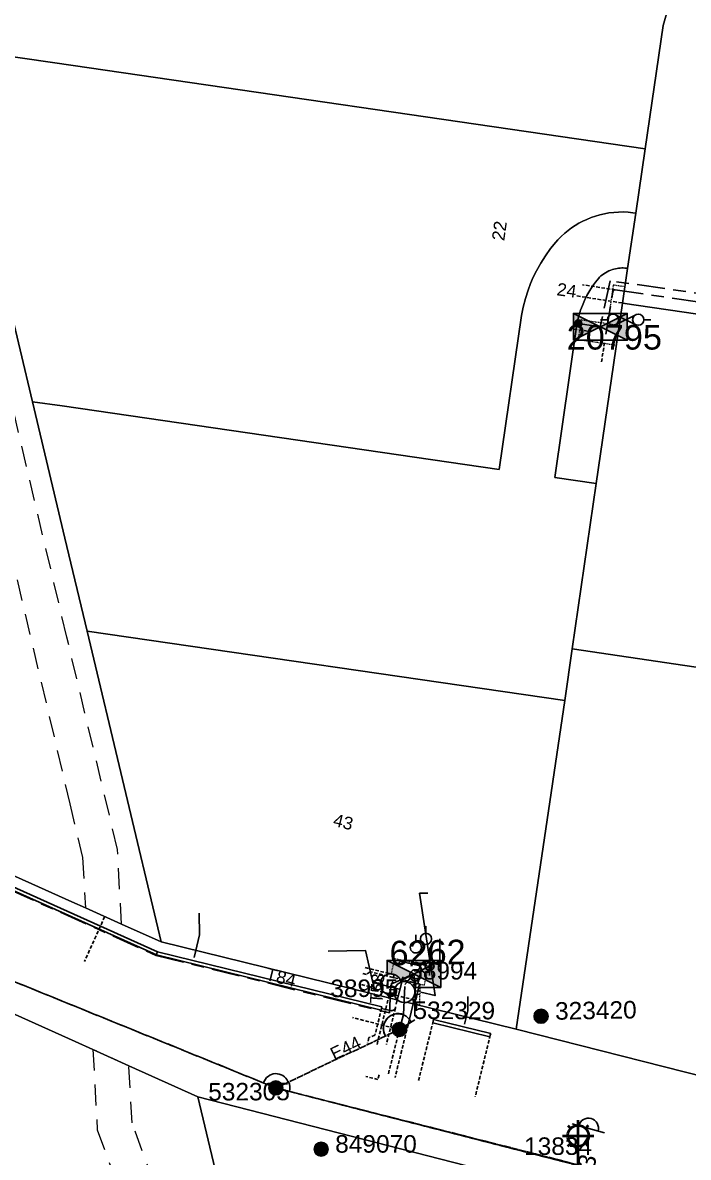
# Model space of a CAD drawing. Header units: metres. Extents: x 305195 to 306755, y 6261447 to 6263623.
# Drawn here: x 306196 to 306291, y 6262070.3 to 6262232.2 of the extents above; entities that cross this region are included whole.
import ezdxf
from ezdxf.enums import TextEntityAlignment as Align

# ---------------------------------------------------------------- set-up
doc = ezdxf.new("R2010")
doc.units = ezdxf.units.M
for name, pattern in [('Cable Exist OH', [1, 1, 0]), ('Cable Exist UG', [8.2, 4, -1.2, 1.8, -1.2]), ('Dash', [5, 3, -2]), ('DASHED', [0.75, 0.5, -0.25]), ('HIDDEN', [0.375, 0.25, -0.125]), ('HIDDEN2', [0.1875, 0.125, -0.0625])]:
    doc.linetypes.add(name, pattern=pattern)
doc.layers.get('0').update_dxf_attribs({"color": 6})
for name, color, linetype, lineweight in [('Cadastre Buildings_SP_EXT', 9, 'Continuous', 5), ('Cadastre Easements_SP_EXT', 9, 'Continuous', 5), ('Cadastre Land Parcels_SP_EXT', 9, 'Continuous', 5), ('Cadastre Other Property_SP_EXT', 9, 'HIDDEN', 5), ('Cadastre Roads_SP_EXT', 9, 'Continuous', 5)]:
    doc.layers.add(name, color=color, linetype=linetype, lineweight=lineweight)
for name, color, linetype in [('Duct_SP_EXT', 7, 'Continuous'), ('Equip_HV_EXT', 7, 'Continuous'), ('Equip_LV_EXT', 7, 'Continuous'), ('Equip_SP_HV_EXT', 7, 'Continuous'), ('Equip_SP_SL_EXT', 7, 'Continuous'), ('Mains_HV_EXT', 7, 'Continuous'), ('Mains_LV_EXT', 7, 'Continuous'), ('Mains_SL_EXT', 7, 'Continuous'), ('Sub_SP_EXT', 7, 'Continuous'), ('SupportsOH_SP_TR_HV_LV_SL_EXT', 7, 'Continuous'), ('Trench_SP_EXT', 7, 'Continuous')]:
    doc.layers.add(name, color=color, linetype=linetype)
doc.layers.add('UNKNOWN_FEATURES', color=1, linetype='DASHED', plot=False)
doc.styles.add('iecARIAL', font='arial.ttf', dxfattribs={"height": 2})
doc.styles.add('POLE_LABEL', font='arial.ttf')
doc.styles.get("Standard").update_dxf_attribs({"font": 'arial.ttf'})
doc.styles.add('SWITCH_LABEL', font='arial.ttf', dxfattribs={"height": 2.5})

# ---------------------------------------------------------------- blocks, each defined once
blk = doc.blocks.new('SUB_PADMOUNT_EXT')
for points in [[(0, 0), (-3.84, 1.92), (-3.84, -1.92)], [(0, 0), (3.84, 1.92), (3.84, -1.92)]]:
    blk.add_hatch(color=256).paths.add_polyline_path(points)
for p, q in [((3.84, 1.92), (-3.84, -1.92)), ((-3.84, 1.92), (3.84, -1.92))]:
    blk.add_line(p, q)
blk.add_lwpolyline([(-3.84, -1.92), (3.84, -1.92), (3.84, 1.92), (-3.84, 1.92)], close=True)
for tag, height, flags, p in [('ASSET_NUM', 3.5, 8, (2, 2)), ('STREET_CODE', 0.2, 9, (1.5, 0)), ('CONSTRUCTED_VOLTAGE', 0.2, 9, (1.5, -0.2)), ('OPERATING_VOLTAGE', 0.2, 9, (1.5, -0.6)), ('ORIENTATION', 0.2, 9, (1.5, -0.8)), ('OWNED_BY', 0.2, 9, (1.5, -1)), ('OPERATED_BY', 0.2, 9, (1.5, -1.2)), ('SECONDARY_VOLTAGE', 0.2, 9, (1.5, -1.6)), ('NO_PHASES', 0.2, 9, (1.5, -0.4)), ('MAINTAINED_BY', 0.2, 9, (1.5, -1.4)), ('STATE', 0.2, 9, (1.5, -1.8)), ('SUBSTATION_TYPE', 0.2, 9, (1.5, -2.2)), ('STREETNAME', 0.2, 9, (1.5, -3)), ('SUBURB', 0.2, 9, (1.5, -3.2)), ('PARENT', 0.2, 9, (1.5, -2)), ('USAGE', 0.2, 9, (1.5, -2.4)), ('LEGEND', 0.2, 9, (1.5, -2.6)), ('LOCATION', 0.2, 9, (1.5, -2.8)), ('Z', 0.2, 1, (1.5, -3.6)), ('NOTES', 0.2, 9, (1.5, -3.4))]:
    blk.add_attdef(tag, text='', height=height, dxfattribs=dict(flags=flags)).set_placement(p, align=Align.MIDDLE_LEFT)
blk = doc.blocks.new('SL_LANTERN_EXT')
at = {"lineweight": 40}
for p, q in [((-1.46, 5.68), (-1.06, 5.28)), ((0, 1.97), (0, 6.47)), ((1.46, 5.68), (1.06, 5.28)), ((-2.25, 4.22), (2.25, 4.22)), ((-1.46, 2.76), (-1.06, 3.16)), ((0, 0), (0, 2.72)), ((1.46, 2.76), (1.06, 3.16))]:
    blk.add_line(p, q, dxfattribs=at)
blk.add_circle((0, 4.22), 1.5, dxfattribs=at)
at = {"style": 'iecARIAL', "flags": 8}
blk.add_attdef('ASSET_NUM', (1.5, 1.5), '', height=2.5, dxfattribs=at)
for tag, p, height, flags in [('OPERATING_VOLTAGE', (0.98, -1.65), 0.2, 9), ('CONSTRUCTED_VOLTAGE', (0.98, -0.65), 0.2, 9), ('CONTROL_TYPE', (0.98, -0.85), 0.2, 9), ('LANTERN_PURPOSE', (0.98, -1.05), 0.2, 9), ('LANTERN_TYPE', (0.98, -1.25), 0.2, 9), ('NO_PHASES', (0.98, -1.45), 0.2, 9), ('LNUMBER', (2.18, -3.25), 2.5, 8), ('ORIENTATION', (0.98, -1.85), 0.2, 9), ('OWNED_BY', (0.98, -2.05), 0.2, 9), ('STATE', (0.98, -2.25), 0.2, 9), ('USAGE', (0.98, -2.45), 0.2, 9), ('CEXIST', (0.98, -2.65), 0.2, 9), ('CNEW', (0.98, -2.85), 0.2, 9), ('CNUMBER', (0.98, -3.05), 0.2, 9), ('CREMOVE', (0.98, -3.25), 0.2, 9), ('CREPLACE', (0.98, -3.45), 0.2, 9), ('LKINGHEIGHT', (0.98, -3.65), 0.2, 9), ('LBRACKET', (0.98, -3.85), 0.2, 9), ('LBRACKETVOCAB', (0.98, -4.05), 0.2, 9), ('LCATEGORY', (0.98, -4.25), 0.2, 9), ('LCHARGE1', (0.98, -4.45), 0.2, 9), ('LCHARGE1PERCENT', (0.98, -4.65), 0.2, 9), ('LCHARGE2', (0.98, -4.85), 0.2, 9), ('LCHARGE2PERCENT', (0.98, -5.05), 0.2, 9), ('LCHARGE3', (0.98, -5.25), 0.2, 9), ('LCHARGE3PERCENT', (0.98, -5.45), 0.2, 9), ('LEXIST', (0.98, -5.65), 0.2, 9), ('LLAMP', (0.98, -5.85), 0.2, 9), ('LLAMPVOCAB', (0.98, -6.05), 0.2, 9), ('LMAST', (0.98, -6.25), 0.2, 9), ('LMASTVOCAB', (0.98, -6.45), 0.2, 9), ('LNEW', (0.98, -6.65), 0.2, 9), ('LANTNUMBER', (0.98, -6.85), 0.2, 9), ('LOUTREACH', (0.98, -7.25), 0.2, 9), ('LOUTREACHVOCAB', (0.98, -7.45), 0.2, 9), ('LRATECODE', (0.98, -7.65), 0.2, 9), ('LREMOVE', (0.98, -7.85), 0.2, 9), ('LREPLACE', (0.98, -8.05), 0.2, 9), ('LTYPE', (0.98, -8.25), 0.2, 9), ('STREETNAME', (0.98, -9.25), 0.2, 9), ('SUBURB', (0.98, -9.45), 0.2, 1), ('LTYPEVOCAB', (0.98, -8.45), 0.2, 9), ('LEGEND', (0.98, -8.65), 0.2, 9), ('LOCATION', (0.98, -8.85), 0.2, 9), ('NOTES', (0.98, -9.05), 0.2, 9)]:
    blk.add_attdef(tag, p, '', height=height, dxfattribs=dict(flags=flags))
blk = doc.blocks.new('POLE_EXT')
blk.add_hatch(color=256).paths.add_polyline_path([(-1, 0, 1), (1, 0, 1)])
blk.add_lwpolyline([(-1, 0, 1), (1, 0, 1)], format="xyb", close=True)
for tag, height, flags, p in [('pNumber', 2.5, 8, (-17.84, 2.07)), ('OWNED_BY', 0.2, 9, (1.35, -0.4)), ('SPECIAL_USE', 0.2, 9, (1.35, -0.8)), ('STATE', 0.2, 9, (1.35, -1)), ('cLV', 0.2, 9, (1.35, -1.4)), ('hDepth', 0.2, 9, (1.35, -1.6)), ('PARENT', 0.2, 9, (1.35, -0.6)), ('USAGE', 0.2, 9, (1.35, -1.2)), ('hDia', 0.2, 9, (1.35, -1.8)), ('cHV', 0.2, 9, (1.35, -2)), ('LBRACKET', 0.2, 9, (1.35, -2.2)), ('LExisting', 0.2, 9, (1.35, -2.4)), ('LANTNUMBER', 0.2, 9, (1.35, -2.6)), ('LOther', 0.2, 9, (1.35, -2.8)), ('LRemove', 0.2, 9, (1.35, -3)), ('LEGEND', 0.2, 9, (1.35, -3.2)), ('cLinedev', 0.2, 9, (1.35, -3.4)), ('pExisting', 0.2, 9, (1.35, -3.8)), ('pFooting', 0.2, 9, (1.35, -4.4)), ('pNew', 0.2, 9, (1.35, -4.6)), ('LOCATION', 0.2, 9, (1.35, -3.6)), ('PFNUMBER', 0.2, 9, (1.35, -4)), ('NEWPFNUMBER', 0.2, 9, (1.35, -4.2)), ('pRelocate', 0.2, 9, (1.35, -5)), ('pRemove', 0.2, 9, (1.35, -5.2)), ('pReplace', 0.2, 9, (1.35, -5.4)), ('pStay', 0.2, 9, (1.35, -5.6)), ('pType', 0.2, 9, (1.35, -5.8)), ('cspan', 0.2, 9, (1.35, -6)), ('STREETNAME', 0.2, 9, (1.35, -6.2)), ('SUBURB', 0.2, 9, (1.35, -6.4)), ('OPERATED_BY', 0.2, 9, (1.36, -7.01)), ('NOTES', 0.2, 9, (1.35, -6.6)), ('MAINTAINED_BY', 0.2, 9, (1.36, -6.81))]:
    blk.add_attdef(tag, text='', height=height, dxfattribs=dict(flags=flags)).set_placement(p, align=Align.MIDDLE_LEFT)
at = {"style": 'POLE_LABEL'}
for tag, height, flags, p in [('ASSET_NUM', 2.5, 8, (2, 2)), ('STRUCTURE_PLANT_NUMBER', 0.2, 9, (1.35, 0.03)), ('STREET_CODE', 0.2, 9, (1.35, -0.2))]:
    blk.add_attdef(tag, text='', height=height, dxfattribs=dict(at, flags=flags)).set_placement(p, align=Align.MIDDLE_LEFT)
at = {"flags": 1}
blk.add_attdef('Z', (1.35, -7.33), '', height=0.2, dxfattribs=at)
blk = doc.blocks.new('LV_UG_LINKS_OPEN_EXT')
for p, q in [((-0.25, 1.47), (-0.25, 2.22)), ((0.25, 1.47), (0.25, 2.22)), ((-0.25, -1.47), (-0.25, -2.22)), ((0.25, -1.47), (0.25, -2.22))]:
    blk.add_line(p, q)
at = {"flags": 9}
for tag, p in [('ACTUAL_STATUS', (0, 0)), ('CONSTRUCTED_VOLTAGE', (0, -0.2)), ('OPERATING_VOLTAGE', (0, -0.6)), ('ORIENTATION', (0, -0.8)), ('STATE', (0, -1)), ('SWITCH_TYPE', (0, -1.2)), ('NO_PHASES', (0, -0.4)), ('USAGE', (0, -1.4)), ('NOTES', (0, -1.6))]:
    blk.add_attdef(tag, text='', height=0.2, dxfattribs=at).set_placement(p, align=Align.MIDDLE_LEFT)
at = {"flags": 1}
blk.add_attdef('Z', (0, 0), '', height=0.2, dxfattribs=at)
blk.add_wipeout([(-0.25, 1.47), (-0.43, 1.43), (-0.61, 1.36), (-0.77, 1.28), (-0.93, 1.17), (-1.07, 1.05), (-1.19, 0.9), (-1.29, 0.75), (-1.38, 0.58), (-1.44, 0.4), (-1.48, 0.22), (-1.49, 0.03), (-1.49, -0.16), (-1.45, -0.34), (-1.4, -0.52), (-1.32, -0.69), (-1.23, -0.85), (-1.11, -1), (-0.98, -1.13), (-0.83, -1.24), (-0.66, -1.34), (-0.49, -1.41), (-0.31, -1.46), (-0.13, -1.49), (0.06, -1.49), (0.25, -1.47), (0.43, -1.43), (0.61, -1.36), (0.77, -1.28), (0.93, -1.17), (1.07, -1.05), (1.19, -0.9), (1.29, -0.75), (1.38, -0.58), (1.44, -0.4), (1.48, -0.22), (1.49, -0.03), (1.49, 0.16), (1.45, 0.34), (1.4, 0.52), (1.32, 0.69), (1.23, 0.85), (1.11, 1), (0.98, 1.13), (0.83, 1.24), (0.66, 1.34), (0.49, 1.41), (0.31, 1.46), (0.13, 1.49), (-0.06, 1.49)])
blk.add_lwpolyline([(0, -1.49, 1), (0, 1.49, 1)], format="xyb", close=True)
blk = doc.blocks.new('LV_UG_DFUSE_CLOSED_EXT')
for points in [[(1, 0), (0, 0)], [(5.04, 0.73), (2.16, -0.72)], [(5.05, -0.71), (2.16, 0.72)], [(6.2, 0.01), (7.2, 0.01)]]:
    blk.add_lwpolyline(points)
for centre in [(1.8, 0), (5.4, 0.01)]:
    blk.add_circle(centre, 0.8)
at = {"flags": 9}
for tag, p in [('ACTUAL_STATUS', (0, 0)), ('CONSTRUCTED_VOLTAGE', (0, -0.2)), ('OPERATING_VOLTAGE', (0, -0.6)), ('ORIENTATION', (0, -0.8)), ('STATE', (0, -1)), ('SWITCH_TYPE', (0, -1.2)), ('NO_PHASES', (0, -0.4)), ('USAGE', (0, -1.4)), ('NOTES', (0, -1.6))]:
    blk.add_attdef(tag, text='', height=0.2, dxfattribs=at).set_placement(p, align=Align.MIDDLE_LEFT)
at = {"flags": 1}
blk.add_attdef('Z', (0, 0), '', height=0.2, dxfattribs=at)
blk = doc.blocks.new('HV_USL_CLOSED_EXT')
blk.add_line((2.4, 5.5), (-2.4, 5.5))
blk.add_lwpolyline([(1.44, 5.5, 0.414214), (0, 6.94, 0.414214), (-1.44, 5.5)], format="xyb")
for tag, height, flags, p in [('ASSET_NUM', 2.5, 8, (2, 2)), ('STREET_CODE', 0.2, 9, (1.5, 0)), ('ACTUAL_STATUS', 0.2, 9, (1.5, -0.2)), ('CONSTRUCTED_VOLTAGE', 0.2, 9, (1.5, -0.4)), ('OPERATING_VOLTAGE', 0.2, 9, (1.5, -0.8)), ('ORIENTATION', 0.2, 9, (1.5, -1)), ('OWNED_BY', 0.2, 9, (1.5, -1.2)), ('OPERATED_BY', 0.2, 9, (1.5, -1.4)), ('NO_PHASES', 0.2, 9, (1.5, -0.6)), ('MAINTAINED_BY', 0.2, 9, (1.5, -1.6)), ('STATE', 0.2, 9, (1.5, -1.8)), ('SWITCH_TYPE', 0.2, 9, (1.5, -2)), ('STREETNAME', 0.2, 9, (1.5, -2.8)), ('SUBURB', 0.2, 9, (1.5, -3)), ('USAGE', 0.2, 9, (1.5, -2.2)), ('LEGEND', 0.2, 9, (1.5, -2.4)), ('LOCATION', 0.2, 9, (1.5, -2.6)), ('NOTES', 0.2, 9, (1.5, -3.2)), ('Z', 0.2, 1, (1.5, -3.6)), ('LABEL_ALIGNMENT', 0.2, 9, (1.5, -3.4))]:
    blk.add_attdef(tag, text='', height=height, dxfattribs=dict(flags=flags)).set_placement(p, align=Align.MIDDLE_LEFT)
blk = doc.blocks.new('SWG_HOLEC_SU_EXT')
blk.add_line((1.8, -2), (5.8, -2))
for points in [[(1, 0), (0, 0)], [(6.6, 0), (7.6, 0)]]:
    blk.add_lwpolyline(points)
for points in [[(1.8, -0.8, 1), (1.8, 0.8, 1)], [(5.8, -0.8, 1), (5.8, 0.8, 1)]]:
    blk.add_lwpolyline(points, format="xyb", close=True)
at = {"style": 'SWITCH_LABEL', "flags": 8}
blk.add_attdef('ASSET_NUM', text='', height=2.5, rotation=179.9544, dxfattribs=at).set_placement((-2.4, 0), align=Align.MIDDLE_LEFT)
at = {"flags": 1}
blk.add_attdef('Z', (0, 0), '', height=0.2, dxfattribs=at)
at = {"flags": 9}
for tag, p in [('ACTUAL_STATUS', (0, -0.4)), ('CONSTRUCTED_VOLTAGE', (0, -0.6)), ('OPERATING_VOLTAGE', (0, -1)), ('ORIENTATION', (0, -1.2)), ('OWNED_BY', (0, -1.4)), ('NO_PHASES', (0, -0.8)), ('PARENT', (0, -1.6)), ('STATE', (0, -1.8)), ('SWITCH_TYPE', (0, -2)), ('STREETNAME', (0, -2.6)), ('SUBURB', (0, -2.8)), ('USAGE', (0, -2.2)), ('LOCATION', (0, -2.4)), ('NOTES', (0, -3))]:
    blk.add_attdef(tag, text='', height=0.2, dxfattribs=at).set_placement(p, align=Align.MIDDLE_LEFT)
at = {"style": 'SWITCH_LABEL', "flags": 9}
blk.add_attdef('STREET_CODE', text='', height=0.2, dxfattribs=at).set_placement((0, -0.2), align=Align.MIDDLE_LEFT)
blk = doc.blocks.new('CONNECTOR_NODE_EXT')
h = blk.add_hatch(color=256)
edge = h.paths.add_edge_path()
edge.add_arc((0, 0), 0.5, 0, 360)
blk.add_circle((0, 0), 0.5)
at = {"flags": 1}
blk.add_attdef('Z', (0, 0), '', height=0.2, dxfattribs=at)
at = {"flags": 9}
for tag, p in [('CONNECTOR_TYPE', (0, 0)), ('CONSTRUCTED_VOLTAGE', (0, -0.2)), ('OPERATING_VOLTAGE', (0, -0.6)), ('ORIENTATION', (0, -0.8)), ('SUBTYPE', (0, -1)), ('NO_PHASES', (0, -0.4)), ('USAGE', (0, -1.2)), ('NOTES', (0, -1.4))]:
    blk.add_attdef(tag, text='', height=0.2, dxfattribs=at).set_placement(p, align=Align.MIDDLE_LEFT)

msp = doc.modelspace()

# ---------------------------------------------------------------- linework, layer by layer
at = {"layer": 'Cadastre Buildings_SP_EXT', "linetype": 'Continuous'}
for points in [[(306205.21, 6262145.33), (306202.05, 6262158.61), (306197.41, 6262178.07), (306186.8, 6262222.59), (306184.03, 6262221.93), (306179.18, 6262220.77), (306142.7, 6262212.04), (306131.52, 6262209.37), (306150.4, 6262130.37), (306163.64, 6262124.42), (306203.02, 6262106.72), (306204.98, 6262105.84), (306210.11, 6262103.53), (306215.77, 6262100.99), (306205.21, 6262145.33)], [(306306.6, 6262138.05), (306274.45, 6262142.79), (306273.37, 6262135.45), (306266.44, 6262088.52), (306329.78, 6262072.45), (306338.76, 6262133.3), (306306.6, 6262138.05)]]:
    msp.add_lwpolyline(points, close=True, dxfattribs=at)
at = {"layer": 'Cadastre Easements_SP_EXT', "linetype": 'Dash'}
msp.add_lwpolyline([(306120.12, 6262416.92), (306154.04, 6262327.35), (306157.62, 6262312.18), (306168.4, 6262266.47), (306179.18, 6262220.77), (306202.74, 6262120.69), (306204.55, 6262113.03), (306204.98, 6262105.84), (306210.11, 6262103.53), (306209.55, 6262114.19), (306202.31, 6262144.49), (306184.03, 6262221.93), (306173.24, 6262267.63), (306162.44, 6262313.33), (306158.85, 6262328.58), (306125.25, 6262417.49)], dxfattribs=at)
msp.add_lwpolyline([(306206.04, 6262085.64), (306206.65, 6262074.2), (306219.81, 6262038.12), (306229.04, 6262012.81), (306233.87, 6262006.97), (306240.49, 6261997.45), (306256.2, 6261977.72), (306262.56, 6261949.27), (306267.29, 6261949.82), (306260.67, 6261979.95), (306249.26, 6261994.42), (306242.69, 6262002.68), (306237.32, 6262010.64), (306237.26, 6262010.72), (306233.39, 6262015.36), (306225.05, 6262038.29), (306211.62, 6262075.17), (306211.17, 6262083.33), (306206.04, 6262085.64)], close=True, dxfattribs=at)
at = {"layer": 'Cadastre Land Parcels_SP_EXT', "linetype": 'Continuous'}
for points in [[(306266.33, 6262438.98), (306242.35, 6262442.52), (306237.35, 6262406.39), (306235.17, 6262393.81), (306221.88, 6262304.77), (306199.16, 6262299.53), (306170.08, 6262292.83), (306175.92, 6262268.27), (306185.37, 6262228.63), (306200.58, 6262226.41), (306284.84, 6262214.15), (306287.42, 6262231.73), (306312.6, 6262319.91), (306312.96, 6262321.18), (306313.28, 6262322.46), (306313.88, 6262325.03), (306314.16, 6262326.32), (306314.4, 6262327.63), (306314.83, 6262330.23), (306329.52, 6262429.64), (306297.01, 6262434.45), (306266.33, 6262438.98)], [(306283.5, 6262204.99), (306283.1, 6262205.04), (306282.42, 6262205.11), (306281.73, 6262205.14), (306281.05, 6262205.13), (306280.37, 6262205.09), (306279.68, 6262205.01), (306279.04, 6262204.9), (306278.4, 6262204.74), (306277.77, 6262204.56), (306277.15, 6262204.34), (306276.55, 6262204.09), (306275.95, 6262203.81), (306275.4, 6262203.53), (306274.87, 6262203.21), (306274.35, 6262202.87), (306273.85, 6262202.51), (306273.37, 6262202.11), (306272.86, 6262201.65), (306272.38, 6262201.17), (306272.1, 6262200.84), (306271.35, 6262199.91), (306270.62, 6262198.89), (306269.95, 6262197.83), (306269.34, 6262196.74), (306268.89, 6262195.84), (306268.49, 6262194.92), (306268.14, 6262193.97), (306267.77, 6262192.78), (306267.46, 6262191.58), (306267.21, 6262190.35), (306264.02, 6262168.41), (306201.65, 6262177.46), (306197.41, 6262178.07), (306202.05, 6262158.61), (306205.21, 6262145.33), (306273.37, 6262135.45), (306274.45, 6262142.79), (306277.88, 6262166.4), (306271.94, 6262167.26), (306275.12, 6262189.08), (306275.26, 6262189.78), (306275.43, 6262190.47), (306275.64, 6262191.14), (306275.89, 6262191.8), (306276.2, 6262192.53), (306276.55, 6262193.24), (306276.94, 6262193.93), (306277.34, 6262194.55), (306277.77, 6262195.14), (306278.22, 6262195.7), (306278.33, 6262195.83), (306278.54, 6262196.01), (306278.75, 6262196.18), (306278.97, 6262196.33), (306279.2, 6262196.48), (306279.44, 6262196.61), (306279.68, 6262196.73), (306279.94, 6262196.84), (306280.19, 6262196.93), (306280.4, 6262196.99), (306280.62, 6262197.05), (306280.84, 6262197.09), (306281.06, 6262197.12), (306281.28, 6262197.14), (306281.5, 6262197.15), (306281.72, 6262197.15), (306281.95, 6262197.13), (306282.17, 6262197.11), (306282.34, 6262197.08), (306283.5, 6262204.99)], [(306281.61, 6262192.12), (306282.34, 6262197.08), (306282.17, 6262197.11), (306281.95, 6262197.13), (306281.72, 6262197.15), (306281.5, 6262197.15), (306281.28, 6262197.14), (306281.06, 6262197.12), (306280.84, 6262197.09), (306280.62, 6262197.05), (306280.4, 6262196.99), (306280.19, 6262196.93), (306279.94, 6262196.84), (306279.68, 6262196.73), (306279.44, 6262196.61), (306279.2, 6262196.48), (306278.97, 6262196.33), (306278.75, 6262196.18), (306278.54, 6262196.01), (306278.33, 6262195.83), (306278.22, 6262195.7), (306277.77, 6262195.14), (306277.34, 6262194.55), (306276.94, 6262193.93), (306276.55, 6262193.24), (306276.2, 6262192.53), (306275.89, 6262191.8), (306275.64, 6262191.14), (306275.43, 6262190.47), (306275.26, 6262189.78), (306275.12, 6262189.08), (306271.94, 6262167.26), (306277.88, 6262166.4), (306281.61, 6262192.12)], [(306314.13, 6262189.59), (306313.08, 6262189.23), (306312.01, 6262188.94), (306310.36, 6262188.62), (306309.53, 6262188.51), (306308.7, 6262188.47), (306307.86, 6262188.44), (306307.03, 6262188.47), (306305.92, 6262188.56), (306305.38, 6262188.64), (306281.61, 6262192.12), (306277.88, 6262166.4), (306274.45, 6262142.79), (306306.6, 6262138.05), (306314.13, 6262189.59)], [(306273.37, 6262135.45), (306205.21, 6262145.33), (306215.77, 6262100.99), (306266.44, 6262088.52), (306273.37, 6262135.45)], [(306237.32, 6262010.64), (306237.3, 6262010.75), (306230.69, 6262038.41), (306221.03, 6262078.9), (306211.17, 6262083.33), (306206.04, 6262085.64), (306203.49, 6262086.78), (306115.38, 6262126.38), (306098.91, 6262122.47), (306088.5, 6262120), (306108.53, 6262035.88), (306111.11, 6262025.07), (306116.17, 6262024.25), (306124.48, 6262023.03), (306204.79, 6262011.24), (306223.41, 6262008.51), (306232.37, 6262007.19), (306233.87, 6262006.97), (306238.36, 6262006.31), (306237.32, 6262010.64)], [(306269, 6262038.89), (306275.72, 6262064.87), (306221.03, 6262078.9), (306230.69, 6262038.41), (306237.3, 6262010.75), (306237.32, 6262010.64), (306238.35, 6262006.31), (306239.23, 6262002.79), (306259.76, 6262003.16), (306269, 6262038.89)]]:
    msp.add_lwpolyline(points, close=True, dxfattribs=at)
msp.add_lwpolyline([(306186.8, 6262222.59), (306197.41, 6262178.07), (306201.65, 6262177.46), (306264.02, 6262168.41), (306267.21, 6262190.35), (306267.46, 6262191.58), (306267.77, 6262192.78), (306268.14, 6262193.97), (306268.49, 6262194.92), (306268.89, 6262195.84), (306269.34, 6262196.74), (306269.95, 6262197.83), (306270.62, 6262198.89), (306271.35, 6262199.91), (306272.1, 6262200.84), (306272.38, 6262201.17), (306272.86, 6262201.65), (306273.37, 6262202.11), (306273.85, 6262202.51), (306274.35, 6262202.87), (306274.87, 6262203.21), (306275.4, 6262203.53), (306275.95, 6262203.81), (306276.55, 6262204.09), (306277.15, 6262204.34), (306277.77, 6262204.56), (306278.4, 6262204.74), (306279.04, 6262204.9), (306279.68, 6262205.01), (306280.37, 6262205.09), (306281.05, 6262205.13), (306281.73, 6262205.14), (306282.42, 6262205.11), (306283.1, 6262205.04), (306283.5, 6262204.99), (306284.84, 6262214.15), (306284.84, 6262214.15), (306200.58, 6262226.41), (306185.37, 6262228.63)], dxfattribs=at)
at = {"layer": 'Cadastre Other Property_SP_EXT', "linetype": 'HIDDEN2'}
for points in [[(306281.98, 6262194.46), (306280.3, 6262194.71), (306279.48, 6262189.21), (306281.17, 6262188.93), (306281.98, 6262194.46)], [(306280.72, 6262186.16), (306281.17, 6262188.93), (306275.7, 6262189.73), (306275.28, 6262186.95), (306280.72, 6262186.16)], [(306251.68, 6262092.23), (306252.68, 6262092), (306252.76, 6262094.96), (306253.35, 6262094.83), (306253.95, 6262097.51), (306249.07, 6262098.6), (306248.47, 6262095.92), (306251.77, 6262095.18), (306251.68, 6262092.23)]]:
    msp.add_lwpolyline(points, close=True, dxfattribs=at)
at = {"layer": 'Cadastre Roads_SP_EXT', "linetype": 'Continuous'}
for points in [[(306312.6, 6262319.91), (306287.42, 6262231.73), (306284.84, 6262214.15), (306283.5, 6262204.99), (306282.34, 6262197.08), (306281.61, 6262192.12), (306305.38, 6262188.64)], [(306371.65, 6262061.8), (306329.78, 6262072.45), (306266.44, 6262088.52), (306215.77, 6262100.99), (306210.11, 6262103.53), (306204.98, 6262105.84), (306203.02, 6262106.72), (306163.64, 6262124.42), (306150.4, 6262130.37), (306110.11, 6262148.48), (306110.11, 6262148.48), (306090.68, 6262157.21), (306098.91, 6262122.47), (306115.38, 6262126.38), (306203.49, 6262086.78), (306206.04, 6262085.64), (306211.17, 6262083.33), (306221.03, 6262078.9), (306275.72, 6262064.87)]]:
    msp.add_lwpolyline(points, dxfattribs=at)
at = {"layer": 'Duct_SP_EXT'}
for p, q in [((306215.1, 6262099.14), (306166.76, 6262120.87)), ((306215.25, 6262099.6), (306166.96, 6262121.31)), ((306215.1, 6262099.14), (306215.18, 6262099.37)), ((306247.17, 6262091.27), (306215.1, 6262099.14)), ((306215.25, 6262099.6), (306215.18, 6262099.37)), ((306247.28, 6262091.74), (306215.25, 6262099.6)), ((306251.67, 6262092.77), (306252.18, 6262095.09)), ((306252.14, 6262092.67), (306252.65, 6262094.99)), ((306252.18, 6262095.09), (306252.41, 6262095.04)), ((306252.65, 6262094.99), (306252.41, 6262095.04)), ((306251.67, 6262092.77), (306251.9, 6262092.72)), ((306252.14, 6262092.67), (306251.9, 6262092.72)), ((306247.17, 6262091.27), (306247.23, 6262091.5)), ((306247.28, 6262091.74), (306247.23, 6262091.5)), ((306254.54, 6262089.46), (306254.6, 6262089.69)), ((306254.54, 6262089.46), (306262.7, 6262087.46)), ((306254.65, 6262089.93), (306254.6, 6262089.69)), ((306254.65, 6262089.93), (306262.81, 6262087.92)), ((306262.7, 6262087.46), (306262.75, 6262087.69)), ((306262.81, 6262087.92), (306262.75, 6262087.69))]:
    msp.add_line(p, q, dxfattribs=at)
at = {"layer": 'Duct_SP_EXT', "linetype": 'Continuous'}
for points in [[(306221.2, 6262105.08), (306221.26, 6262102), (306220.47, 6262098.76)], [(306259.52, 6262093.22), (306259.56, 6262091.16), (306259.09, 6262089.24)]]:
    msp.add_lwpolyline(points, dxfattribs=at)
at = {"layer": 'Mains_HV_EXT', "linetype": 'Cable Exist UG'}
msp.add_lwpolyline([(306303.92, 6262191.92), (306279.87, 6262195.32), (306278.45, 6262188.76)], dxfattribs=at)
at = {"layer": 'Mains_HV_EXT', "linetype": 'Cable Exist OH'}
for points in [[(306188.18, 6262098.03), (306232.14, 6262080.15)], [(306232.14, 6262080.15), (306249.77, 6262088.5)], [(306232.14, 6262080.15), (306275.28, 6262069.1)]]:
    msp.add_lwpolyline(points, dxfattribs=at)
at = {"layer": 'Mains_HV_EXT', "linetype": 'Continuous'}
for points in [[(306251.46, 6262089.56, 1.043177), (306247.78, 6262087.56)], [(306233.86, 6262081.09, 0.690204), (306230.4, 6262080.91)]]:
    msp.add_lwpolyline(points, format="xyb", dxfattribs=at)
at = {"layer": 'Mains_LV_EXT', "linetype": 'Cable Exist UG'}
msp.add_lwpolyline([(306278.45, 6262188.76), (306275.3, 6262189.24)], dxfattribs=at)
at = {"layer": 'Mains_LV_EXT', "linetype": 'Continuous'}
for points in [[(306250.38, 6262090.64, 0.700589), (306247.78, 6262087.56)], [(306234.08, 6262079.66, 0.190358), (306233.95, 6262081.01)]]:
    msp.add_lwpolyline(points, format="xyb", dxfattribs=at)
at = {"layer": 'Mains_LV_EXT', "linetype": 'Cable Exist OH'}
for points in [[(306232.14, 6262080.15), (306249.77, 6262088.5)], [(306275.28, 6262069.2), (306232.14, 6262080.15)]]:
    msp.add_lwpolyline(points, dxfattribs=at)
at = {"layer": 'Trench_SP_EXT', "linetype": 'Cable Exist UG'}
msp.add_lwpolyline([(306279.24, 6262187.73), (306280.22, 6262193.77), (306280.34, 6262193.98), (306280.59, 6262194.03), (306295.01, 6262191.93)], dxfattribs=at)
for points in [[(306249.7, 6262097.99, -0.062896), (306249.83, 6262098.15)], [(306249.83, 6262098.15, -0.093363), (306250.09, 6262098.19)], [(306252.51, 6262097.62, -0.299747), (306252.95, 6262096.99)], [(306249.77, 6262088.5, 0.262195), (306251.04, 6262089.22)]]:
    msp.add_lwpolyline(points, format="xyb", dxfattribs=at)
at = {"layer": 'UNKNOWN_FEATURES'}
for points in [[(306280.59, 6262194.03), (306275.93, 6262194.75)], [(306282.27, 6262192.05), (306274.97, 6262193.18)], [(306276.64, 6262188.14), (306274.3, 6262188.5)], [(306279.05, 6262186.48), (306278.62, 6262183.78)], [(306207.71, 6262104.59), (306204.85, 6262098.22)], [(306247.23, 6262091.5), (306246.29, 6262087.69), (306245.41, 6262087.34), (306245.23, 6262086.54)], [(306249.77, 6262088.5), (306243.08, 6262090.2)], [(306254.6, 6262089.69), (306252.45, 6262080.97)], [(306249.77, 6262088.5), (306248.18, 6262082.02)], [(306251.01, 6262089.17), (306249.16, 6262081.65)], [(306262.75, 6262087.69), (306260.59, 6262078.88)], [(306246.89, 6262082.04), (306246.72, 6262081.37), (306244.97, 6262081.8)]]:
    msp.add_lwpolyline(points, dxfattribs=at)

# ---------------------------------------------------------------- block references
at = {"layer": 'Equip_LV_EXT'}
for name, p in [('CONNECTOR_NODE_EXT', (306275.3, 6262189.24)), ('LV_UG_DFUSE_CLOSED_EXT', (306278.46, 6262189.76))]:
    msp.add_blockref(name, p, dxfattribs=at)
at = {"layer": 'Equip_SP_HV_EXT'}
ref = msp.add_blockref('HV_USL_CLOSED_EXT', (306275.28, 6262069.1), dxfattribs=dict(at, rotation=344.5078669340031))
ref.add_attrib('ASSET_NUM', '13834', dxfattribs={"layer": '0', "height": 2.5}).set_placement((306277.28, 6262069.85), align=Align.BOTTOM_RIGHT)
at = {"layer": 'Equip_SP_SL_EXT'}
ref = msp.add_blockref('SL_LANTERN_EXT', (306275.28, 6262069.1), dxfattribs=at)
ref.add_attrib('ASSET_NUM', '217533', dxfattribs={"layer": '0', "height": 2.5, "rotation": 76.1552, "style": 'iecARIAL'}).set_placement((306276.78, 6262070.6), align=Align.MIDDLE_RIGHT)
at = {"layer": 'Sub_SP_EXT'}
ref = msp.add_blockref('SUB_PADMOUNT_EXT', (306278.45, 6262188.76), dxfattribs=at)
ref.add_attrib('ASSET_NUM', '20795', dxfattribs={"layer": '0', "height": 3.5}).set_placement((306280.45, 6262189.01), align=Align.TOP_CENTER)
ref = msp.add_blockref('SUB_PADMOUNT_EXT', (306251.85, 6262096.43), dxfattribs=at)
ref.add_attrib('ASSET_NUM', '6262', dxfattribs={"layer": '0', "height": 3.5, "rotation": 1}).set_placement((306253.85, 6262096.68), align=Align.BOTTOM_CENTER)
at = {"layer": 'SupportsOH_SP_TR_HV_LV_SL_EXT'}
ref = msp.add_blockref('POLE_EXT', (306269.99, 6262090.38), dxfattribs=at)
ref.add_attrib('ASSET_NUM', '323420', dxfattribs={"layer": '0', "height": 2.5, "rotation": 1, "style": 'POLE_LABEL'}).set_placement((306271.99, 6262091.13), align=Align.MIDDLE_LEFT)
ref = msp.add_blockref('POLE_EXT', (306249.77, 6262088.5), dxfattribs=at)
ref.add_attrib('ASSET_NUM', '532329', dxfattribs={"layer": '0', "height": 2.5, "rotation": 359.6827, "style": 'POLE_LABEL'}).set_placement((306251.77, 6262089.25), align=Align.BOTTOM_LEFT)
ref = msp.add_blockref('POLE_EXT', (306232.14, 6262080.15), dxfattribs=at)
ref.add_attrib('ASSET_NUM', '532305', dxfattribs={"layer": '0', "height": 2.5, "rotation": 0.1942, "style": 'POLE_LABEL'}).set_placement((306234.14, 6262080.9), align=Align.TOP_RIGHT)
ref = msp.add_blockref('POLE_EXT', (306238.61, 6262071.42), dxfattribs=at)
ref.add_attrib('ASSET_NUM', '849070', dxfattribs={"layer": '0', "height": 2.5, "style": 'POLE_LABEL'}).set_placement((306240.61, 6262072.17), align=Align.MIDDLE_LEFT)

# ---------------------------------------------------------------- texts
at = {"layer": 'Cadastre Land Parcels_SP_EXT'}
for s, rotation, p in [('22', 81.73, (306264.73, 6262200.94)), ('24', 352.0424, (306272.15, 6262193.27)), ('43', 346.3, (306240.2, 6262117.57))]:
    msp.add_text(s, height=1.8, rotation=rotation, dxfattribs=at).set_placement(p)
at = {"layer": 'Mains_LV_EXT'}
for s, rotation, p in [('T84', 345.9638, (306230.55, 6262095.59)), ('E44', 25.5139, (306240.46, 6262084.08))]:
    msp.add_text(s, height=1.8, rotation=rotation, dxfattribs=at).set_placement(p)

# ---------------------------------------------------------------- next in the draw order: block references
at = {"layer": 'Equip_LV_EXT', "rotation": 257.1957339323481}
msp.add_blockref('LV_UG_LINKS_OPEN_EXT', (306248.55, 6262094.96), dxfattribs=at)

# ---------------------------------------------------------------- next in the draw order: linework, layer by layer
at = {"layer": 'Trench_SP_EXT', "linetype": 'Cable Exist UG'}
for points in [[(306249.63, 6262097.71), (306249.7, 6262097.99)], [(306250.09, 6262098.19), (306252.51, 6262097.62)]]:
    msp.add_lwpolyline(points, dxfattribs=at)
at = {"layer": 'UNKNOWN_FEATURES'}
msp.add_lwpolyline([(306249.03, 6262096.31), (306244.66, 6262097.38)], dxfattribs=at)

# ---------------------------------------------------------------- next in the draw order: block references
at = {"layer": 'Equip_LV_EXT', "rotation": 267.1087303999104}
msp.add_blockref('LV_UG_LINKS_OPEN_EXT', (306250.5, 6262093.84), dxfattribs=at)

# ---------------------------------------------------------------- next in the draw order: linework, layer by layer
at = {"layer": 'Duct_SP_EXT', "linetype": 'Continuous'}
for points in [[(306253.85, 6262107.95), (306252.66, 6262107.93), (306254.86, 6262093.33), (306252.84, 6262093.83)], [(306239.59, 6262099.66), (306244.94, 6262099.76), (306245.97, 6262095.18), (306249.74, 6262094.26)]]:
    msp.add_lwpolyline(points, dxfattribs=at)
at = {"layer": 'Mains_HV_EXT', "linetype": 'Cable Exist UG'}
msp.add_lwpolyline([(306251.85, 6262096.43), (306252.02, 6262094.42), (306251.98, 6262089.89), (306249.77, 6262088.5)], dxfattribs=at)
at = {"layer": 'Mains_LV_EXT', "linetype": 'Cable Exist UG'}
for points in [[(306143.48, 6262205.85), (306164.02, 6262122.05), (306215.07, 6262099.06), (306248.38, 6262090.85), (306248.55, 6262094.96), (306251.85, 6262096.43)], [(306249.77, 6262088.5), (306250.38, 6262090.64), (306250.54, 6262094.91), (306251.85, 6262096.43)]]:
    msp.add_lwpolyline(points, dxfattribs=at)
at = {"layer": 'Mains_SL_EXT', "linetype": 'Cable Exist OH'}
msp.add_lwpolyline([(306275.28, 6262069.1), (306232.14, 6262080.15), (306188.18, 6262098.03)], dxfattribs=at)
at = {"layer": 'Trench_SP_EXT', "linetype": 'Cable Exist UG'}
for points in [[(306250.29, 6262096), (306249.24, 6262091.74)], [(306252.95, 6262096.99), (306252.41, 6262095.04)], [(306251.04, 6262089.22), (306251.9, 6262092.72)], [(306248.52, 6262091.19), (306247.23, 6262091.5)]]:
    msp.add_lwpolyline(points, dxfattribs=at)
msp.add_lwpolyline([(306249.24, 6262091.74, -0.44077), (306248.52, 6262091.19)], format="xyb", dxfattribs=at)
at = {"layer": 'UNKNOWN_FEATURES'}
for points in [[(306252.47, 6262095.03), (306245.59, 6262096.74), (306245.06, 6262096.36), (306244.41, 6262096.52)], [(306249.03, 6262096.31), (306246.55, 6262086.21)], [(306251.9, 6262092.72), (306246.35, 6262094.09), (306245.59, 6262094.6), (306244, 6262094.99)], [(306249.2, 6262091.56), (306247.92, 6262086.36)]]:
    msp.add_lwpolyline(points, dxfattribs=at)

# ---------------------------------------------------------------- next in the draw order: block references
at = {"layer": 'Equip_HV_EXT'}
ref = msp.add_blockref('SWG_HOLEC_SU_EXT', (306253.57, 6262095.63), dxfattribs=dict(at, rotation=90))
ref.add_attrib('ASSET_NUM', '38994', dxfattribs={"layer": '0', "height": 2.5, "style": 'SWITCH_LABEL'}).set_placement((306251.17, 6262096.88), align=Align.MIDDLE_LEFT)
ref = msp.add_blockref('SWG_HOLEC_SU_EXT', (306252.02, 6262094.42), dxfattribs=dict(at, rotation=89.05482359858824))
ref.add_attrib('ASSET_NUM', '38995', dxfattribs={"layer": '0', "height": 2.5, "rotation": 0.3944, "style": 'SWITCH_LABEL'}).set_placement((306249.62, 6262095.67), align=Align.TOP_RIGHT)

# ---------------------------------------------------------------- next in the draw order: texts
at = {"layer": 'Mains_LV_EXT'}
msp.add_text('T53', height=1.8, rotation=85.8296, dxfattribs=at).set_placement((306247.34, 6262092.12))

doc.saveas('drawing.dxf')
